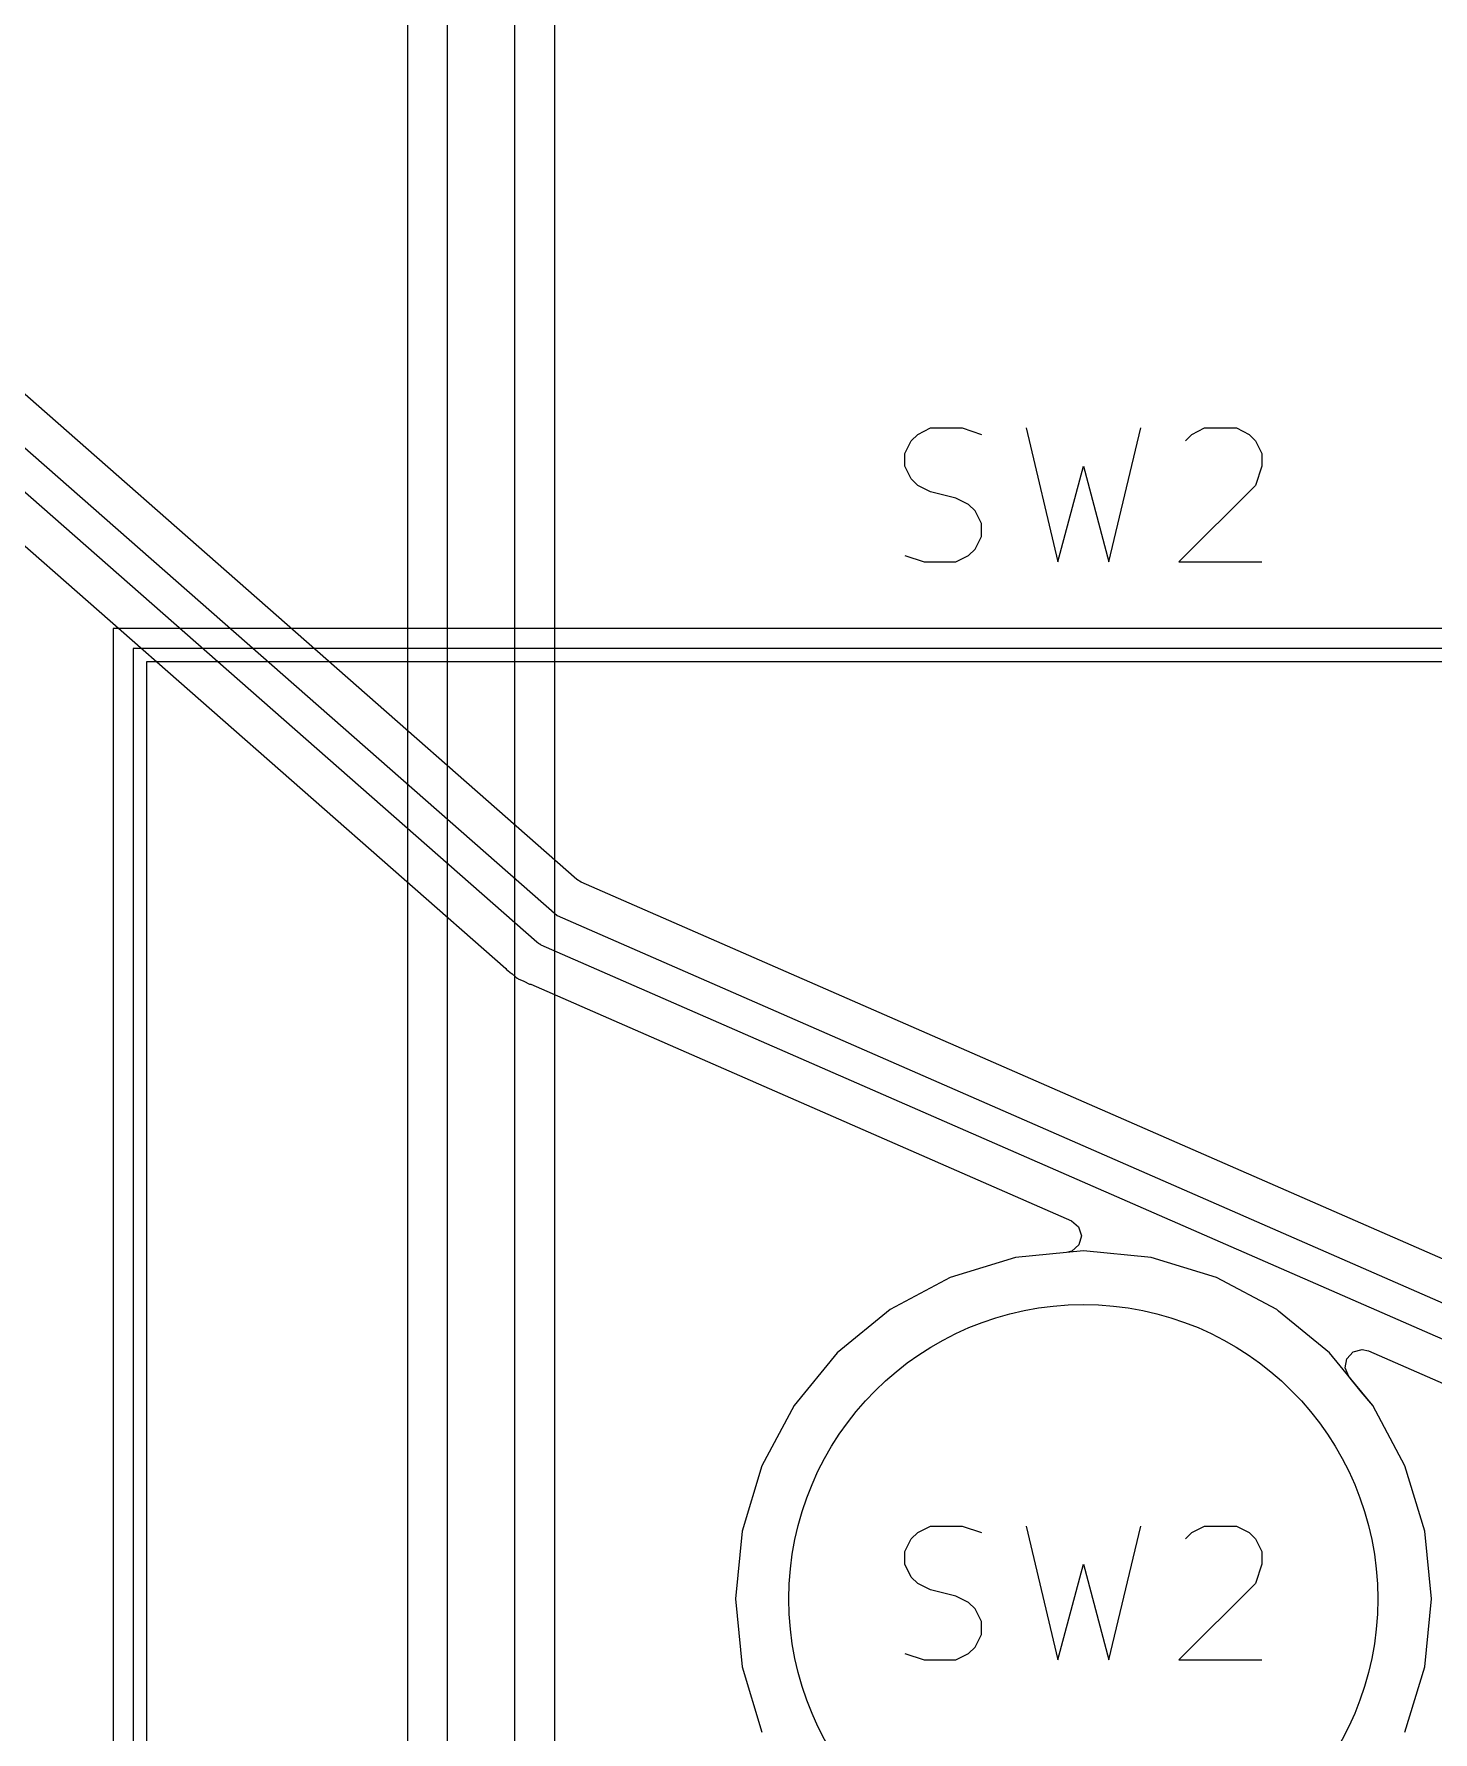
# Model space of a CAD drawing. Extents: x 0 to 96, y -64 to 1.6.
# Drawn here: x 24.16 to 34.61, y -32.99 to -20.31 of the extents above; entities that cross this region are included whole.
import ezdxf

# ---------------------------------------------------------------- set-up
doc = ezdxf.new("R2010")
doc.units = 0
for name, color, linetype in [('BLACK', 7, 'CONTINUOUS'), ('GRAY3', 9, 'CONTINUOUS'), ('LYELLOW', 51, 'CONTINUOUS'), ('WHITE', 7, 'CONTINUOUS')]:
    doc.layers.add(name, color=color, linetype=linetype)

msp = doc.modelspace()

# ---------------------------------------------------------------- linework, layer by layer
at = {"layer": 'BLACK', "linetype": 'CONTINUOUS'}
for p, q in [((26.9495, -16.526661), (26.9495, -40.672475)), ((27.25, -40.6), (27.25, -16.5)), ((27.75, -16.631452), (27.75, -40.35)), ((28.0505, -32), (28.0505, -16.854661)), ((20.70134, -20.425073), (28.067886, -26.89326)), ((27.917525, -27.09393), (20.537197, -20.613642)), ((20.587874, -21.058038), (27.684673, -27.289372)), ((28.216616, -26.623953), (22.628812, -21.717589)), ((28.248729, -26.644378), (28.216616, -26.623953)), ((36.147466, -30.100076), (28.248729, -26.644378)), ((28.067886, -26.89326), (36.050103, -30.38548)), ((27.926267, -27.100202), (27.917525, -27.09393)), ((27.928519, -27.102545), (27.926267, -27.100202)), ((27.933135, -27.105131), (27.928519, -27.102545)), ((27.937434, -27.108215), (27.933135, -27.105131)), ((27.940508, -27.10926), (27.937434, -27.108215)), ((27.949898, -27.11452), (27.940508, -27.10926)), ((35.940132, -30.610247), (27.949898, -27.11452)), ((27.684673, -27.289372), (27.690607, -27.29743)), ((27.690607, -27.29743), (27.726672, -27.32625)), ((27.726672, -27.32625), (27.728832, -27.328147)), ((27.728832, -27.328147), (27.761347, -27.356697)), ((27.761347, -27.356697), (27.768099, -27.361214)), ((27.768099, -27.361214), (27.767999, -27.361363)), ((27.767999, -27.361363), (27.771076, -27.36332)), ((27.771076, -27.36332), (27.771169, -27.363168)), ((27.771169, -27.363168), (27.77813, -27.367372)), ((27.77813, -27.367372), (27.820424, -27.385875)), ((27.820424, -27.385875), (27.861801, -27.406312)), ((27.861801, -27.406312), (27.871609, -27.408269)), ((27.871609, -27.408269), (31.910916, -29.175465)), ((31.910916, -29.175465), (31.964444, -29.22037)), ((31.964444, -29.22037), (31.985198, -29.287086)), ((31.985198, -29.287086), (31.966588, -29.354432)), ((32, -29.4), (31.492766, -29.449957)), ((31.873368, -29.412472), (31.492766, -29.449957)), ((31.914522, -29.401025), (31.873368, -29.412472)), ((31.966588, -29.354432), (31.914522, -29.401025)), ((32.507233, -29.449957), (32, -29.4)), ((31.492766, -29.449957), (31.005018, -29.597914)), ((31.492766, -29.449957), (31.005018, -29.597914)), ((32.994981, -29.597914), (32.507233, -29.449957)), ((31.005018, -29.597914), (30.555522, -29.838175)), ((31.005018, -29.597914), (30.555522, -29.838175)), ((33.444477, -29.838175), (32.994981, -29.597914)), ((30.555515, -29.83818), (30.161521, -30.161521)), ((30.555515, -29.83818), (30.161521, -30.161521)), ((30.555522, -29.838175), (30.555515, -29.83818)), ((30.555522, -29.838175), (30.555515, -29.83818)), ((33.444481, -29.838178), (33.444477, -29.838175)), ((33.444483, -29.838179), (33.444481, -29.838178)), ((33.457878, -29.849172), (33.444483, -29.838179)), ((33.838478, -30.161521), (33.457878, -29.849172)), ((30.161521, -30.161521), (29.83818, -30.555515)), ((30.161521, -30.161521), (29.83818, -30.555515)), ((33.998493, -30.356501), (33.838478, -30.161521)), ((33.9679, -30.204958), (34.015052, -30.153398)), ((34.015052, -30.153398), (34.082595, -30.135515)), ((34.082595, -30.135515), (34.128974, -30.145866)), ((34.128974, -30.145866), (35.78653, -30.871046)), ((33.956109, -30.273826), (33.9679, -30.204958)), ((33.983422, -30.338136), (33.956109, -30.273826)), ((34.0766, -30.451675), (33.983422, -30.338136)), ((34.161821, -30.555517), (33.998493, -30.356501)), ((29.838175, -30.555522), (29.597914, -31.005018)), ((29.838175, -30.555522), (29.597914, -31.005018)), ((29.83818, -30.555515), (29.838175, -30.555522)), ((29.83818, -30.555515), (29.838175, -30.555522)), ((34.161821, -30.555517), (34.0766, -30.451675)), ((34.161822, -30.55552), (34.161821, -30.555517)), ((34.161822, -30.55552), (34.161821, -30.555517)), ((34.161824, -30.555522), (34.161822, -30.55552)), ((34.161824, -30.555522), (34.161822, -30.55552)), ((34.402085, -31.005018), (34.161824, -30.555522)), ((34.402085, -31.005018), (34.161824, -30.555522)), ((29.597914, -31.005018), (29.449957, -31.492766)), ((29.597914, -31.005018), (29.449957, -31.492766)), ((34.402085, -31.00502), (34.402085, -31.005018)), ((34.402085, -31.00502), (34.402085, -31.005018)), ((34.402087, -31.005023), (34.402085, -31.00502)), ((34.402087, -31.005023), (34.402085, -31.00502)), ((34.550042, -31.492765), (34.402087, -31.005023)), ((34.550042, -31.492765), (34.402087, -31.005023)), ((29.449957, -31.492766), (29.4, -32)), ((29.449957, -31.492766), (29.4, -32)), ((34.6, -32), (34.550042, -31.492765)), ((34.6, -32), (34.550042, -31.492765)), ((28.0505, -35.689778), (28.0505, -32)), ((29.4, -32), (29.449957, -32.507233)), ((29.4, -32), (29.449957, -32.507233)), ((34.550042, -32.507235), (34.6, -32)), ((34.550042, -32.507235), (34.6, -32)), ((29.449957, -32.507233), (29.597914, -32.994981)), ((29.449957, -32.507233), (29.597914, -32.994981)), ((34.402087, -32.994977), (34.550042, -32.507235)), ((34.402087, -32.994977), (34.550042, -32.507235))]:
    msp.add_line(p, q, dxfattribs=at)
at = {"layer": 'BLACK'}
msp.add_circle((32, -32), 2.2, dxfattribs=at)
msp.add_circle((32, -32), 2.2, dxfattribs=at)
at = {"layer": 'GRAY3', "linetype": 'CONTINUOUS'}
for p, q in [((25, -25), (25, -39)), ((39, -25), (25, -25)), ((30.761905, -31.502438), (30.857143, -31.454819)), ((30.857143, -31.454819), (31.095238, -31.454819)), ((31.095238, -31.454819), (31.238095, -31.502438)), ((31.571429, -31.454819), (31.809524, -32.454819)), ((32.190476, -32.454819), (32.428572, -31.454819)), ((32.809524, -31.502438), (32.904762, -31.454819)), ((32.904762, -31.454819), (33.142857, -31.454819)), ((33.142857, -31.454819), (33.238095, -31.502438)), ((30.666667, -31.645295), (30.714286, -31.550057)), ((30.714286, -31.550057), (30.761905, -31.502438)), ((32.761905, -31.550057), (32.809524, -31.502438)), ((33.238095, -31.502438), (33.285714, -31.550057)), ((33.285714, -31.550057), (33.333333, -31.645295)), ((30.666667, -31.740533), (30.666667, -31.645295)), ((33.333333, -31.645295), (33.333333, -31.740533)), ((30.714286, -31.835771), (30.666667, -31.740533)), ((30.761905, -31.88339), (30.714286, -31.835771)), ((31.809524, -32.454819), (32, -31.740533)), ((32, -31.740533), (32.190476, -32.454819)), ((33.333333, -31.740533), (33.285714, -31.88339)), ((30.857143, -31.931009), (30.761905, -31.88339)), ((31.047619, -31.978628), (30.857143, -31.931009)), ((33.285714, -31.88339), (32.714286, -32.454819)), ((31.142857, -32.026247), (31.047619, -31.978628)), ((31.190476, -32.073866), (31.142857, -32.026247)), ((31.238095, -32.169104), (31.190476, -32.073866)), ((31.238095, -32.264342), (31.238095, -32.169104)), ((31.190476, -32.35958), (31.238095, -32.264342)), ((30.666667, -32.4072), (30.809524, -32.454819)), ((30.809524, -32.454819), (31.047619, -32.454819)), ((31.047619, -32.454819), (31.142857, -32.4072)), ((31.142857, -32.4072), (31.190476, -32.35958)), ((32.714286, -32.454819), (33.333333, -32.454819))]:
    msp.add_line(p, q, dxfattribs=at)
at = {"layer": 'LYELLOW', "linetype": 'CONTINUOUS'}
for p, q in [((30.714286, -23.347457), (30.761905, -23.299838)), ((30.761905, -23.299838), (30.857143, -23.252219)), ((30.857143, -23.252219), (31.095238, -23.252219)), ((31.095238, -23.252219), (31.238095, -23.299838)), ((31.571429, -23.252219), (31.809524, -24.252219)), ((32.190476, -24.252219), (32.428572, -23.252219)), ((32.761905, -23.347457), (32.809524, -23.299838)), ((32.809524, -23.299838), (32.904762, -23.252219)), ((32.904762, -23.252219), (33.142857, -23.252219)), ((33.142857, -23.252219), (33.238095, -23.299838)), ((33.238095, -23.299838), (33.285714, -23.347457)), ((30.666667, -23.442695), (30.714286, -23.347457)), ((30.666667, -23.537933), (30.666667, -23.442695)), ((33.285714, -23.347457), (33.333333, -23.442695)), ((33.333333, -23.442695), (33.333333, -23.537933)), ((30.714286, -23.633171), (30.666667, -23.537933)), ((31.809524, -24.252219), (32, -23.537933)), ((32, -23.537933), (32.190476, -24.252219)), ((33.333333, -23.537933), (33.285714, -23.68079)), ((30.761905, -23.68079), (30.714286, -23.633171)), ((30.857143, -23.728409), (30.761905, -23.68079)), ((33.285714, -23.68079), (32.714286, -24.252219)), ((31.047619, -23.776028), (30.857143, -23.728409)), ((31.142857, -23.823647), (31.047619, -23.776028)), ((31.190476, -23.871266), (31.142857, -23.823647)), ((31.238095, -23.966504), (31.190476, -23.871266)), ((31.238095, -24.061742), (31.238095, -23.966504)), ((31.190476, -24.15698), (31.238095, -24.061742)), ((30.666667, -24.2046), (30.809524, -24.252219)), ((31.047619, -24.252219), (31.142857, -24.2046)), ((31.142857, -24.2046), (31.190476, -24.15698)), ((30.809524, -24.252219), (31.047619, -24.252219)), ((32.714286, -24.252219), (33.333333, -24.252219)), ((24.9, -24.9), (24.9, -39.1)), ((39.1, -24.9), (24.9, -24.9))]:
    msp.add_line(p, q, dxfattribs=at)
at = {"layer": 'WHITE', "linetype": 'CONTINUOUS'}
for p, q in [((24.75, -24.75), (24.75, -39.25)), ((39.25, -24.75), (24.75, -24.75))]:
    msp.add_line(p, q, dxfattribs=at)
at = {"layer": 'WHITE'}
msp.add_circle((32, -32), 2.199999, dxfattribs=at)

doc.saveas('drawing.dxf')
